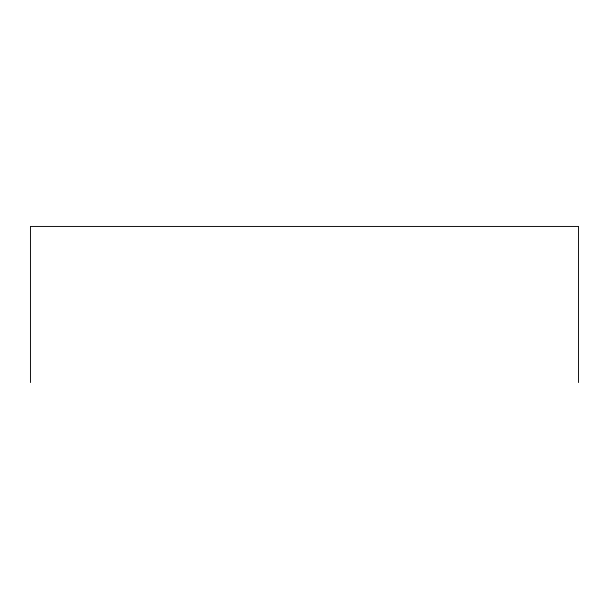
<?xml version="1.0" encoding="UTF-8"?>
<svg xmlns="http://www.w3.org/2000/svg" width="609" height="609" viewBox="0 0 609 609"><rect width="100%" height="100%" fill="white"/><g stroke="black" fill="none" stroke-linecap="round" stroke-linejoin="round"><path stroke-width="0.91" d="M578.55 382.559L578.55 226.441L30.45 226.441L30.45 382.559"/></g></svg>
